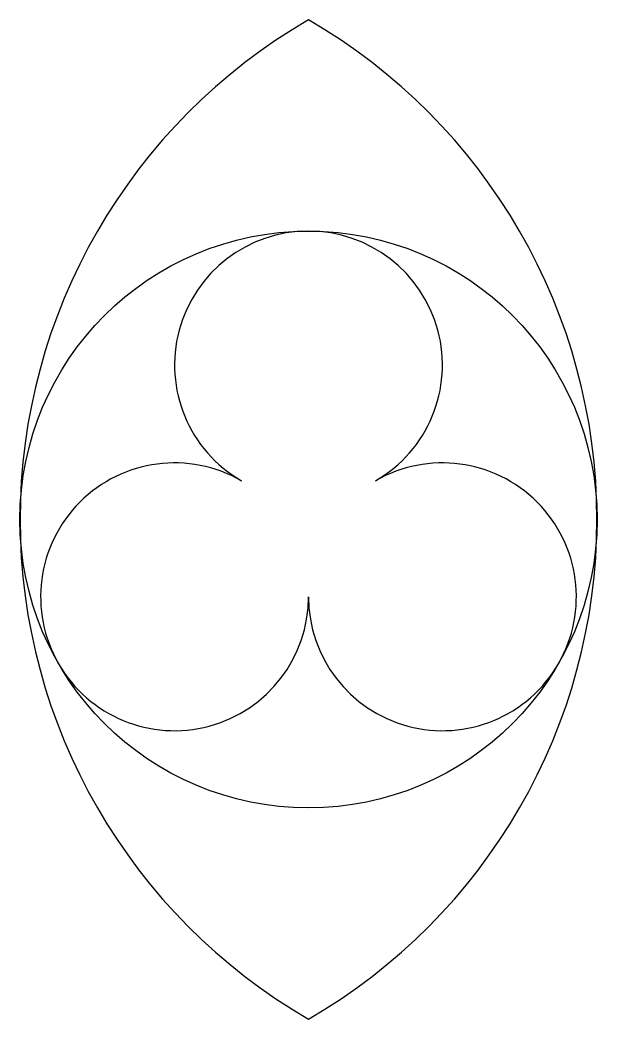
# Model space of a CAD drawing. Extents: x -33 to 33, y -57 to 57.
import ezdxf

# ---------------------------------------------------------------- set-up
doc = ezdxf.new("R2010")
doc.units = 0
doc.layers.add('MODELSKETCH_VISIBLE', color=7, linetype='CONTINUOUS')

msp = doc.modelspace()

# ---------------------------------------------------------------- linework, layer by layer
at = {"layer": 'MODELSKETCH_VISIBLE'}
msp.add_circle((0, 0), 33.09, dxfattribs=at)
for centre, radius, start, end in [((-33.09, 0), 66.17, 300, 60), ((33.09, 0), 66.17, 120, 240), ((0, 17.73), 15.36, 300, 240), ((-15.36, -8.87), 15.36, 60, 0), ((15.36, -8.87), 15.36, 180, 120)]:
    msp.add_arc(centre, radius, start, end, dxfattribs=at)

doc.saveas('drawing.dxf')
